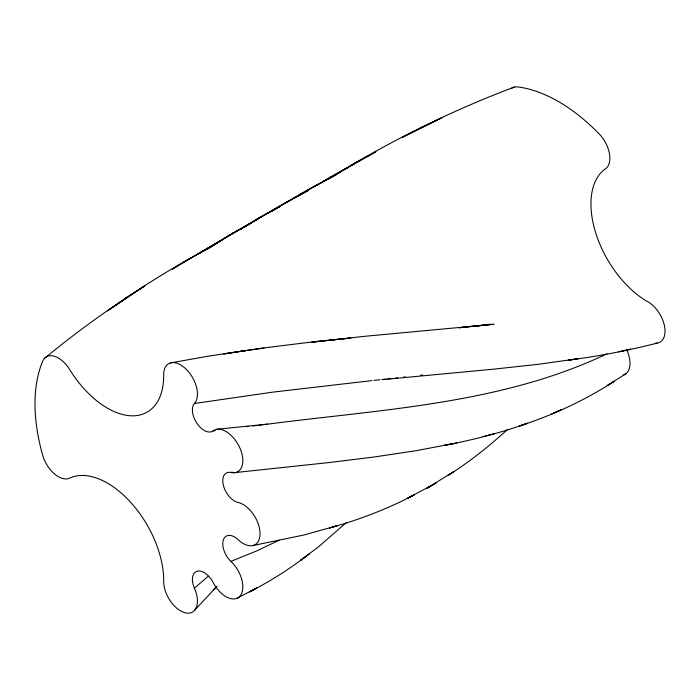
<?xml version="1.0" encoding="UTF-8"?>
<svg xmlns="http://www.w3.org/2000/svg" width="700" height="700" viewBox="0 0 700 700"><rect width="100%" height="100%" fill="white"/><g stroke="black" fill="none" stroke-linecap="round" stroke-linejoin="round"><path stroke-width="1.05" d="M216.694 586.591L194.836 610.041M216.799 586.329L213.351 590.074L216.711 586.434M507.657 429.398C488.933 446.285 469.184 462.219 447.746 475.571L454.029 471.38L426.825 488.381M346.255 522.611L318.474 546.875L300.58 560.271L309.61 553.761M208.25 576.231L194.399 588.192A23.87 13.781 60 0 1 185.509 612.876A23.87 13.781 60 0 1 163.695 581.315A79.564 45.938 60 0 0 130.55 502.198A79.564 45.938 60 0 0 69.685 478.126A23.87 13.781 60 0 1 42.621 455.096A159.127 91.875 60 0 1 35 403.821A159.127 91.875 60 0 1 42.621 361.34A23.87 13.781 60 0 1 69.685 369.565A79.564 45.938 60 0 0 130.55 415.774A79.564 45.938 60 0 0 163.695 374.938A23.87 13.781 60 0 1 185.509 368.567A23.87 13.781 60 0 1 194.399 403.506A16.713 9.643 60 0 0 196.989 423.421A16.713 9.643 60 0 0 213.071 430.92A23.87 13.781 60 0 1 240.039 448.376A23.87 13.781 60 0 1 230.895 472.456A16.651 9.616 60 0 0 223.344 485.17A16.651 9.616 60 0 0 238.096 502.486A23.87 13.781 60 0 1 260.05 533.75A23.87 13.781 60 0 1 238.096 539.665A16.651 9.616 60 0 0 223.344 539.962A16.651 9.616 60 0 0 230.895 561.391A23.87 13.781 60 0 1 240.039 596.032A23.87 13.781 60 0 1 213.071 582.339A16.713 9.643 60 0 0 196.989 571.27A16.713 9.643 60 0 0 194.399 588.192M44.502 358.339C76.265 332.194 109.655 308.035 144.489 286.142L107.485 310.852L127.146 297.281L124.407 299.084C152.889 279.808 182.394 262.071 212.782 245.971L187.241 259.91L172.48 269.089M307.589 555.205C289.354 569.126 269.902 581.534 249.445 591.929L256.707 587.965L237.195 598.194M625.73 373.87L607.119 385.656L614.18 381.351C584.692 400.444 552.519 415.319 519.111 426.099L527.59 423.246C500.491 432.889 472.535 440.108 444.273 445.384L456.566 443.012M213.264 245.481L216.93 243.154M218.768 241.999L220.605 240.835M222.442 239.671L226.118 237.344M213.237 245.516L233.336 232.873L251.414 222.889L227.054 236.81L233.336 232.873L199.736 252.901M242.454 228.2L240.608 229.355L242.428 228.27M245.219 226.476L272.213 210.21L308.429 190.356L282.852 204.242L271.731 211.059M244.265 227.141L261.73 216.44L279.877 206.579L254.441 220.736L261.73 216.44L227.045 236.784M341.241 171.509L338.459 173.215L340.27 172.13M172.489 269.141L174.335 268.03M176.181 266.919L178.946 265.256M180.793 264.145L223.011 239.295L199.745 252.945M271.714 211.155L300.694 193.847L337.05 174.265L311.281 187.871L297.325 196.289L347.34 167.746L326.699 179.471M435.811 483.192L407.488 498.251L414.26 494.9C387.345 509.04 358.715 519.916 329.429 528.028L337.172 525.726L303.87 535.019L253.076 545.51M426.703 488.46L435.942 483.123M324.817 180.539L322.945 181.606L357.744 161.472L375.944 151.742L344.015 169.803L357.744 161.472L350.49 165.83C380.021 148.216 410.489 132.213 441.735 117.871L401.844 137.559L423.089 126.648L420.158 128.117C450.809 112.788 482.265 99.103 514.36 87.071M279.195 540.216L256.209 551.128L230.895 561.391M606.952 353.824C500.57 404.574 379.908 409.342 265.142 424.489M553.306 413.341L561.199 409.806L551.04 414.365M657.169 343.114C627.909 350.569 598.202 356.326 568.251 360.185L577.911 358.75L538.291 364.306L492.87 369.241L383.294 379.558M482.843 436.651L494.427 433.729M621.924 351.12L630.621 349.169L618.704 351.829M453.775 443.537L416.377 450.66L373.879 457.03L329.158 462.543L233.704 472.745M170.415 362.915L208.11 356.195L245.499 350.578L223.633 353.964M194.399 403.506L272.694 392.149L371.919 380.616M224.656 353.806L260.61 348.329L315.227 341.582L350.928 338.047L311.859 342.178L364.849 336.297L493.981 324.249L458.867 327.766L490.508 324.31L472.439 326.576M245.499 350.578L242.165 351.024L264.04 348.145M213.071 430.92L215.18 430.649M230.895 472.448L232.829 472.202M246.601 426.711L248.666 426.457M252.805 425.959L256.926 425.469M258.991 425.224L263.095 424.734M420.709 375.209L422.608 374.99M395.605 378.017L397.556 377.799M403.392 377.16L405.326 376.941M373.905 380.398L379.864 379.741M381.841 379.531L385.787 379.094M387.756 378.875L391.685 378.446M217.026 429.257L267.54 424.121M626.736 349.904A23.87 13.781 60 0 1 623.271 375.06M511.28 88.489A23.87 13.781 60 0 1 517.904 86.94A159.127 91.875 60 0 1 558.495 101.579A159.127 91.875 60 0 1 599.095 133.822A23.87 13.781 60 0 1 605.5 168.77A79.564 45.938 60 0 0 595.919 233.52A79.564 45.938 60 0 0 647.859 301.779A23.87 13.781 60 0 1 664.571 326.445A23.87 13.781 60 0 1 655.436 343.219M295.461 197.409L293.598 198.537L295.461 197.444"/></g></svg>
